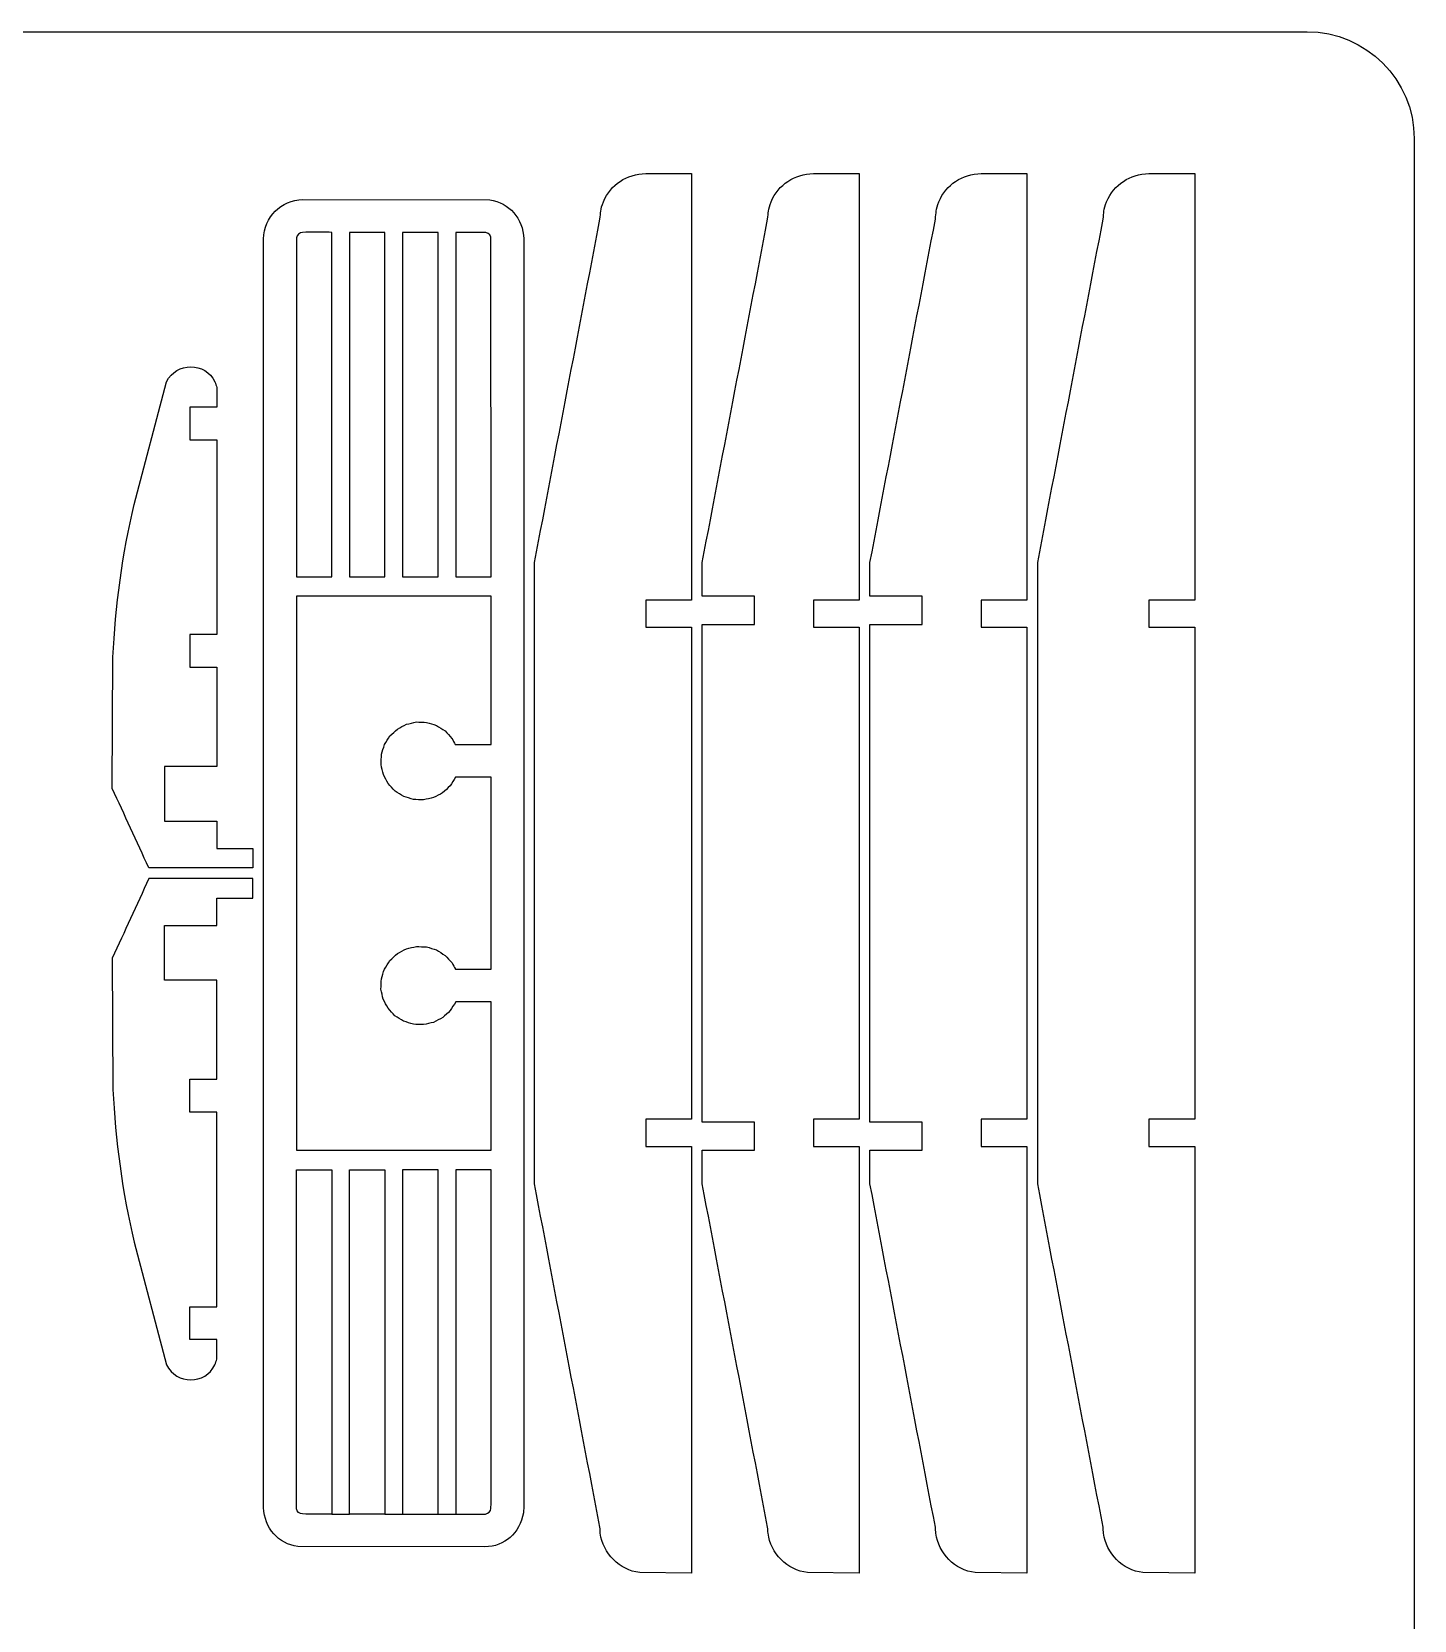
# Model space of a CAD drawing. Extents: x 1449 to 2334, y 110 to 990.
# Drawn here: x 1900.2 to 2029.5, y 841.2 to 989.9 of the extents above; entities that cross this region are included whole.
import ezdxf

# ---------------------------------------------------------------- set-up
doc = ezdxf.new("R2010")
doc.units = 0
doc.layers.get('0').update_dxf_attribs({"linetype": 'CONTINUOUS'})

msp = doc.modelspace()

# ---------------------------------------------------------------- linework, layer by layer
at = {"color": 175}
for p, q in [((1749.477645, 989.85946), (2019.477645, 989.85946)), ((2029.477645, 979.85946), (2029.477645, 559.85946))]:
    msp.add_line(p, q, dxfattribs=at)
at = {"color": 3}
for p, q in [((1925.535745, 974.15226), (1943.006245, 974.12086)), ((1909.760845, 945.63746), (1912.781945, 957.10416)), ((1907.702445, 919.06716), (1907.770745, 931.34076)), ((1907.702445, 903.17746), (1907.770745, 890.90386)), ((1909.760845, 876.60716), (1912.781945, 865.14046)), ((1942.527045, 848.10246), (1925.056445, 848.13386)), ((1961.882245, 845.65236), (1957.039945, 845.68906)), ((1977.568545, 845.65236), (1972.726245, 845.68906)), ((1993.259145, 845.65236), (1988.416745, 845.68906)), ((2008.944045, 845.65236), (2004.101645, 845.68896))]:
    msp.add_line(p, q, dxfattribs=at)
at = {"color": 250}
for p, q in [((1943.138845, 938.87666), (1943.111745, 970.63756)), ((1939.827045, 851.16186), (1942.606045, 851.17366))]:
    msp.add_line(p, q, dxfattribs=at)
at = {"color": 175}
msp.add_open_spline([(2019.477645, 989.85946), (2024.977645, 989.85946), (2029.477645, 985.35946), (2029.477645, 979.85946)], degree=3, dxfattribs=at)
at = {"color": 3}
for points in [[(1953.641845, 973.95326), (1954.314945, 975.57806), (1955.831745, 976.53956), (1957.599045, 976.59736)], [(1957.599045, 976.59736), (1959.026845, 976.59736), (1960.454445, 976.59736), (1961.882245, 976.59736)], [(1961.882245, 976.59736), (1961.882245, 963.29556), (1961.882245, 949.99366), (1961.882245, 936.69176)], [(1969.328045, 973.95326), (1970.001245, 975.57806), (1971.518045, 976.53956), (1973.285345, 976.59736)], [(1973.285345, 976.59736), (1974.713045, 976.59736), (1976.140745, 976.59736), (1977.568545, 976.59736)], [(1977.568545, 976.59736), (1977.568545, 963.29556), (1977.568545, 949.99366), (1977.568545, 936.69176)], [(1985.018645, 973.95326), (1985.691845, 975.57816), (1987.208445, 976.53956), (1988.975845, 976.59736)], [(1988.975845, 976.59736), (1990.403545, 976.59736), (1991.831345, 976.59736), (1993.259145, 976.59736)], [(1993.259145, 976.59736), (1993.259145, 963.29556), (1993.259145, 949.99366), (1993.259145, 936.69176)], [(2000.703645, 973.95316), (2001.376845, 975.57826), (2002.893345, 976.53956), (2004.660745, 976.59726)], [(2004.660745, 976.59726), (2006.088545, 976.59726), (2007.516345, 976.59726), (2008.944045, 976.59726)], [(2008.944045, 976.59726), (2008.944045, 963.29546), (2008.944045, 949.99356), (2008.944045, 936.69176)], [(1921.864445, 970.48096), (1921.933145, 972.57646), (1923.440445, 974.08356), (1925.535745, 974.15226)], [(1943.006245, 974.12086), (1944.827945, 973.88066), (1946.135945, 972.38296), (1946.198345, 970.48096)], [(1953.315745, 972.31416), (1953.393345, 972.92276), (1953.339145, 973.22276), (1953.641845, 973.95326)], [(1969.002045, 972.31416), (1969.079545, 972.92276), (1969.025445, 973.22276), (1969.328045, 973.95326)], [(1984.692645, 972.31416), (1984.770245, 972.92316), (1984.715545, 973.22166), (1985.018645, 973.95326)], [(2000.377545, 972.31406), (2000.455245, 972.92306), (2000.400545, 973.22156), (2000.703645, 973.95316)], [(1947.196845, 940.18976), (1949.236445, 950.89786), (1951.276145, 961.60606), (1953.315745, 972.31416)], [(1962.883145, 940.18976), (1964.922745, 950.89786), (1966.962345, 961.60606), (1969.002045, 972.31416)], [(1978.573645, 940.18976), (1980.613345, 950.89786), (1982.652945, 961.60606), (1984.692645, 972.31416)], [(1994.258645, 940.18966), (1996.298245, 950.89776), (1998.337945, 961.60596), (2000.377545, 972.31406)], [(1921.864445, 851.77376), (1921.864445, 891.34276), (1921.864445, 930.91186), (1921.864445, 970.48096)], [(1946.198345, 970.48096), (1946.198345, 930.91186), (1946.198345, 891.34276), (1946.198345, 851.77376)], [(1912.781945, 957.10416), (1913.680445, 958.98256), (1916.409745, 958.98256), (1917.308245, 957.10416)], [(1917.308245, 957.10416), (1917.369745, 956.92676), (1917.431145, 956.74956), (1917.492645, 956.57216)], [(1917.492645, 956.57216), (1917.492645, 955.95826), (1917.492645, 955.34436), (1917.492645, 954.73046)], [(1917.492645, 954.73046), (1916.642745, 954.73046), (1915.792945, 954.73046), (1914.943145, 954.73046)], [(1914.943145, 954.73046), (1914.943145, 953.71056), (1914.943145, 952.69076), (1914.943145, 951.67096)], [(1914.943145, 951.67096), (1915.792945, 951.67096), (1916.642745, 951.67096), (1917.492645, 951.67096)], [(1917.492645, 951.67096), (1917.492645, 945.59936), (1917.492645, 939.52756), (1917.492645, 933.45596)], [(1907.770745, 931.34076), (1907.968545, 935.98616), (1908.662245, 941.12046), (1909.760845, 945.63746)], [(1947.196845, 882.05996), (1947.196845, 901.43656), (1947.196845, 920.81316), (1947.196845, 940.18976)], [(1962.883145, 937.03856), (1962.883145, 938.08896), (1962.883145, 939.13936), (1962.883145, 940.18976)], [(1978.573645, 937.03856), (1978.573645, 938.08896), (1978.573645, 939.13936), (1978.573645, 940.18976)], [(1994.258645, 882.05996), (1994.258645, 901.43656), (1994.258645, 920.81316), (1994.258645, 940.18966)], [(1943.138845, 937.04096), (1937.067245, 937.04096), (1930.995545, 937.04096), (1924.923845, 937.04096)], [(1924.923845, 937.04096), (1924.923845, 919.76516), (1924.923845, 902.48946), (1924.923845, 885.21376)], [(1943.138845, 923.16636), (1943.138845, 927.79126), (1943.138845, 932.41606), (1943.138845, 937.04096)], [(1961.882245, 936.69176), (1960.454445, 936.69176), (1959.026845, 936.69176), (1957.599045, 936.69176)], [(1957.599045, 936.69176), (1957.599045, 935.84196), (1957.599045, 934.99216), (1957.599045, 934.14226)], [(1967.778245, 937.03856), (1966.146545, 937.03856), (1964.514845, 937.03856), (1962.883145, 937.03856)], [(1967.778245, 934.39716), (1967.778245, 935.27756), (1967.778245, 936.15816), (1967.778245, 937.03856)], [(1977.568545, 936.69176), (1976.140745, 936.69176), (1974.713045, 936.69176), (1973.285345, 936.69176)], [(1973.285345, 936.69176), (1973.285345, 935.84196), (1973.285345, 934.99216), (1973.285345, 934.14226)], [(1983.468745, 937.03856), (1981.837045, 937.03856), (1980.205345, 937.03856), (1978.573645, 937.03856)], [(1983.468745, 934.39716), (1983.468745, 935.27756), (1983.468745, 936.15816), (1983.468745, 937.03856)], [(1993.259145, 936.69176), (1991.831345, 936.69176), (1990.403545, 936.69176), (1988.975845, 936.69176)], [(1988.975845, 936.69176), (1988.975845, 935.84196), (1988.975845, 934.99216), (1988.975845, 934.14226)], [(2008.944045, 936.69176), (2007.516345, 936.69176), (2006.088545, 936.69176), (2004.660745, 936.69176)], [(2004.660745, 936.69176), (2004.660745, 935.84186), (2004.660745, 934.99206), (2004.660745, 934.14216)], [(1917.492645, 933.45596), (1916.642745, 933.45596), (1915.792945, 933.45596), (1914.943145, 933.45596)], [(1914.943145, 933.45596), (1914.943145, 932.43616), (1914.943145, 931.41636), (1914.943145, 930.39646)], [(1957.599045, 934.14226), (1959.026845, 934.14226), (1960.454445, 934.14226), (1961.882245, 934.14226)], [(1961.882245, 934.14226), (1961.882245, 918.79736), (1961.882245, 903.45246), (1961.882245, 888.10756)], [(1962.883145, 887.85256), (1962.883145, 903.36746), (1962.883145, 918.88226), (1962.883145, 934.39716)], [(1962.883145, 934.39716), (1964.514845, 934.39716), (1966.146545, 934.39716), (1967.778245, 934.39716)], [(1973.285345, 934.14226), (1974.713045, 934.14226), (1976.140745, 934.14226), (1977.568545, 934.14226)], [(1977.568545, 934.14226), (1977.568545, 918.79736), (1977.568545, 903.45246), (1977.568545, 888.10756)], [(1978.573645, 887.85256), (1978.573645, 903.36746), (1978.573645, 918.88226), (1978.573645, 934.39716)], [(1978.573645, 934.39716), (1980.205345, 934.39716), (1981.837045, 934.39716), (1983.468745, 934.39716)], [(1988.975845, 934.14226), (1990.403545, 934.14226), (1991.831345, 934.14226), (1993.259145, 934.14226)], [(1993.259145, 934.14226), (1993.259145, 918.79736), (1993.259145, 903.45246), (1993.259145, 888.10756)], [(2004.660745, 934.14216), (2006.088545, 934.14216), (2007.516345, 934.14216), (2008.944045, 934.14216)], [(2008.944045, 934.14216), (2008.944045, 918.79726), (2008.944045, 903.45246), (2008.944045, 888.10746)], [(1914.943145, 930.39646), (1915.792945, 930.39646), (1916.642745, 930.39646), (1917.492645, 930.39646)], [(1917.492645, 930.39646), (1917.492645, 927.29986), (1917.492645, 924.20336), (1917.492645, 921.10676)], [(1933.675845, 923.97456), (1933.909545, 924.19086), (1934.143245, 924.40706), (1934.376845, 924.62336)], [(1934.376845, 924.62336), (1934.658545, 924.77186), (1934.940245, 924.92036), (1935.221945, 925.06876)], [(1935.221945, 925.06876), (1935.532445, 925.13926), (1935.842945, 925.20966), (1936.153445, 925.28016)], [(1936.153445, 925.28016), (1936.471645, 925.26786), (1936.789845, 925.25556), (1937.108045, 925.24336)], [(1937.108045, 925.24336), (1937.412145, 925.14916), (1937.716245, 925.05486), (1938.020445, 924.96066)], [(1938.020445, 924.96066), (1938.289845, 924.79086), (1938.559245, 924.62126), (1938.828645, 924.45146)], [(1938.828645, 924.45146), (1939.044945, 924.21776), (1939.261245, 923.98416), (1939.477545, 923.75046)], [(1932.884045, 922.25386), (1932.978245, 922.55796), (1933.072445, 922.86216), (1933.166645, 923.16636)], [(1933.166645, 923.16636), (1933.336445, 923.43576), (1933.506145, 923.70516), (1933.675845, 923.97456)], [(1939.477545, 923.75046), (1939.580145, 923.55576), (1939.682745, 923.36106), (1939.785345, 923.16636)], [(1939.785345, 923.16636), (1940.903145, 923.16636), (1942.021045, 923.16636), (1943.138845, 923.16636)], [(1932.847145, 921.29936), (1932.859445, 921.61756), (1932.871745, 921.93566), (1932.884045, 922.25386)], [(1917.492645, 921.10676), (1915.860945, 921.10676), (1914.229245, 921.10676), (1912.597545, 921.10676)], [(1912.597545, 921.10676), (1912.597545, 919.40696), (1912.597545, 917.70736), (1912.597545, 916.00756)], [(1933.058545, 920.36776), (1932.988045, 920.67826), (1932.917645, 920.98886), (1932.847145, 921.29936)], [(1933.503945, 919.52266), (1933.355545, 919.80436), (1933.206945, 920.08606), (1933.058545, 920.36776)], [(1939.814845, 920.10686), (1939.645045, 919.83756), (1939.475445, 919.56806), (1939.305645, 919.29866)], [(1943.138845, 920.10686), (1942.030845, 920.10686), (1940.922845, 920.10686), (1939.814845, 920.10686)], [(1943.138845, 902.14786), (1943.138845, 908.13416), (1943.138845, 914.12056), (1943.138845, 920.10686)], [(1911.128945, 911.62236), (1909.986745, 914.10396), (1908.844645, 916.58556), (1907.702445, 919.06716)], [(1934.152745, 918.82166), (1933.936445, 919.05536), (1933.720245, 919.28896), (1933.503945, 919.52266)], [(1934.960945, 918.31246), (1934.691645, 918.48226), (1934.422145, 918.65196), (1934.152745, 918.82166)], [(1938.604645, 918.64976), (1938.322945, 918.50136), (1938.041245, 918.35286), (1937.759545, 918.20446)], [(1939.305645, 919.29866), (1939.071945, 919.08236), (1938.838345, 918.86606), (1938.604645, 918.64976)], [(1935.873545, 918.02986), (1935.569345, 918.12406), (1935.265145, 918.21826), (1934.960945, 918.31246)], [(1936.827945, 917.99296), (1936.509745, 918.00526), (1936.191645, 918.01756), (1935.873545, 918.02986)], [(1937.759545, 918.20446), (1937.449045, 918.13396), (1937.138445, 918.06346), (1936.827945, 917.99296)], [(1912.597545, 916.00756), (1914.229245, 916.00756), (1915.860945, 916.00756), (1917.492645, 916.00756)], [(1917.492645, 916.00756), (1917.492645, 915.15766), (1917.492645, 914.30786), (1917.492645, 913.45806)], [(1917.492645, 913.45806), (1918.614445, 913.45806), (1919.736345, 913.45806), (1920.858045, 913.45806)], [(1920.858045, 913.45806), (1920.858045, 912.84616), (1920.858045, 912.23426), (1920.858045, 911.62236)], [(1920.858045, 911.62236), (1917.615045, 911.62236), (1914.371945, 911.62236), (1911.128945, 911.62236)], [(1911.128945, 910.62226), (1909.986745, 908.14066), (1908.844645, 905.65906), (1907.702445, 903.17746)], [(1920.858045, 910.62226), (1917.615045, 910.62226), (1914.371945, 910.62226), (1911.128945, 910.62226)], [(1920.858045, 908.78656), (1920.858045, 909.39846), (1920.858045, 910.01036), (1920.858045, 910.62226)], [(1917.492645, 906.23706), (1917.492645, 907.08696), (1917.492645, 907.93676), (1917.492645, 908.78656)], [(1917.492645, 908.78656), (1918.614445, 908.78656), (1919.736345, 908.78656), (1920.858045, 908.78656)], [(1912.597545, 906.23706), (1914.229245, 906.23706), (1915.860945, 906.23706), (1917.492645, 906.23706)], [(1912.597545, 901.13786), (1912.597545, 902.83766), (1912.597545, 904.53726), (1912.597545, 906.23706)], [(1934.369845, 903.61486), (1934.652445, 903.76386), (1934.935045, 903.91276), (1935.217745, 904.06166)], [(1935.217745, 904.06166), (1935.529245, 904.13236), (1935.840745, 904.20316), (1936.152345, 904.27386)], [(1936.152345, 904.27386), (1936.471645, 904.26156), (1936.790845, 904.24916), (1937.110045, 904.23686)], [(1937.110045, 904.23686), (1937.415245, 904.14236), (1937.720445, 904.04776), (1938.025645, 903.95326)], [(1938.025645, 903.95326), (1938.295845, 903.78286), (1938.566145, 903.61266), (1938.836445, 903.44236)], [(1932.871945, 901.23746), (1932.966545, 901.54256), (1933.061145, 901.84776), (1933.155645, 902.15296)], [(1933.155645, 902.15296), (1933.325945, 902.42326), (1933.496145, 902.69356), (1933.666445, 902.96386)], [(1933.666445, 902.96386), (1933.900945, 903.18086), (1934.135345, 903.39786), (1934.369845, 903.61486)], [(1938.836445, 903.44236), (1939.053445, 903.20796), (1939.270545, 902.97356), (1939.487545, 902.73906)], [(1939.487545, 902.73906), (1939.591345, 902.54196), (1939.695145, 902.34496), (1939.799045, 902.14786)], [(1939.799045, 902.14786), (1940.912345, 902.14786), (1942.025645, 902.14786), (1943.138845, 902.14786)], [(1917.492645, 901.13786), (1915.860945, 901.13786), (1914.229245, 901.13786), (1912.597545, 901.13786)], [(1917.492645, 891.84816), (1917.492645, 894.94476), (1917.492645, 898.04126), (1917.492645, 901.13786)], [(1932.835045, 900.27966), (1932.847345, 900.59896), (1932.859745, 900.91816), (1932.871945, 901.23746)], [(1933.047145, 899.34506), (1932.976445, 899.65666), (1932.905745, 899.96816), (1932.835045, 900.27966)], [(1933.493945, 898.49716), (1933.345045, 898.77986), (1933.196145, 899.06236), (1933.047145, 899.34506)], [(1934.145045, 897.79376), (1933.927945, 898.02826), (1933.711045, 898.26266), (1933.493945, 898.49716)], [(1934.955945, 897.28296), (1934.685645, 897.45326), (1934.415245, 897.62346), (1934.145045, 897.79376)], [(1939.314945, 898.27236), (1939.080445, 898.05526), (1938.846145, 897.83836), (1938.611645, 897.62136)], [(1939.825845, 899.08326), (1939.655545, 898.81296), (1939.485245, 898.54266), (1939.314945, 898.27236)], [(1943.138845, 899.08836), (1942.034545, 899.08656), (1940.930245, 899.08496), (1939.825845, 899.08326)], [(1943.138845, 885.21376), (1943.138845, 889.83866), (1943.138845, 894.46346), (1943.138845, 899.08836)], [(1935.871445, 896.99936), (1935.566245, 897.09386), (1935.261045, 897.18846), (1934.955945, 897.28296)], [(1936.829145, 896.96236), (1936.509845, 896.97466), (1936.190745, 896.98706), (1935.871445, 896.99936)], [(1937.763745, 897.17456), (1937.452245, 897.10386), (1937.140645, 897.03306), (1936.829145, 896.96236)], [(1938.611645, 897.62136), (1938.328945, 897.47236), (1938.046345, 897.32346), (1937.763745, 897.17456)], [(1914.943145, 888.78866), (1914.943145, 889.80846), (1914.943145, 890.82826), (1914.943145, 891.84816)], [(1914.943145, 891.84816), (1915.792945, 891.84816), (1916.642745, 891.84816), (1917.492645, 891.84816)], [(1907.770745, 890.90386), (1907.968545, 886.25846), (1908.662245, 881.12416), (1909.760845, 876.60716)], [(1917.492645, 888.78866), (1916.642745, 888.78866), (1915.792945, 888.78866), (1914.943145, 888.78866)], [(1917.492645, 870.57366), (1917.492645, 876.64526), (1917.492645, 882.71706), (1917.492645, 888.78866)], [(1961.882245, 888.10756), (1960.454445, 888.10756), (1959.026845, 888.10756), (1957.599045, 888.10756)], [(1957.599045, 888.10756), (1957.599045, 887.25766), (1957.599045, 886.40786), (1957.599045, 885.55806)], [(1967.778245, 887.85256), (1966.146545, 887.85256), (1964.514845, 887.85256), (1962.883145, 887.85256)], [(1967.778245, 885.21126), (1967.778245, 886.09166), (1967.778245, 886.97216), (1967.778245, 887.85256)], [(1977.568545, 888.10756), (1976.140745, 888.10756), (1974.713045, 888.10756), (1973.285345, 888.10756)], [(1973.285345, 888.10756), (1973.285345, 887.25766), (1973.285345, 886.40786), (1973.285345, 885.55806)], [(1983.468745, 887.85256), (1981.837045, 887.85256), (1980.205345, 887.85256), (1978.573645, 887.85256)], [(1983.468745, 885.21126), (1983.468745, 886.09166), (1983.468745, 886.97216), (1983.468745, 887.85256)], [(1993.259145, 888.10756), (1991.831345, 888.10756), (1990.403545, 888.10756), (1988.975845, 888.10756)], [(1988.975845, 888.10756), (1988.975845, 887.25766), (1988.975845, 886.40786), (1988.975845, 885.55806)], [(2008.944045, 888.10746), (2007.516345, 888.10746), (2006.088545, 888.10746), (2004.660745, 888.10746)], [(2004.660745, 888.10746), (2004.660745, 887.25766), (2004.660745, 886.40786), (2004.660745, 885.55796)], [(1924.923845, 885.21376), (1930.995545, 885.21376), (1937.067245, 885.21376), (1943.138845, 885.21376)], [(1957.599045, 885.55806), (1959.026845, 885.55806), (1960.454445, 885.55806), (1961.882245, 885.55806)], [(1961.882245, 885.55806), (1961.882245, 872.25616), (1961.882245, 858.95426), (1961.882245, 845.65236)], [(1962.883145, 882.05996), (1962.883145, 883.11046), (1962.883145, 884.16086), (1962.883145, 885.21126)], [(1962.883145, 885.21126), (1964.514845, 885.21126), (1966.146545, 885.21126), (1967.778245, 885.21126)], [(1973.285345, 885.55806), (1974.713045, 885.55806), (1976.140745, 885.55806), (1977.568545, 885.55806)], [(1977.568545, 885.55806), (1977.568545, 872.25616), (1977.568545, 858.95426), (1977.568545, 845.65236)], [(1978.573645, 882.05996), (1978.573645, 883.11046), (1978.573645, 884.16086), (1978.573645, 885.21126)], [(1978.573645, 885.21126), (1980.205345, 885.21126), (1981.837045, 885.21126), (1983.468745, 885.21126)], [(1988.975845, 885.55806), (1990.403545, 885.55806), (1991.831345, 885.55806), (1993.259145, 885.55806)], [(1993.259145, 885.55806), (1993.259145, 872.25616), (1993.259145, 858.95426), (1993.259145, 845.65236)], [(2004.660745, 885.55796), (2006.088545, 885.55796), (2007.516345, 885.55796), (2008.944045, 885.55796)], [(2008.944045, 885.55796), (2008.944045, 872.25606), (2008.944045, 858.95426), (2008.944045, 845.65236)], [(1953.315745, 849.93566), (1951.276145, 860.64376), (1949.236445, 871.35186), (1947.196845, 882.05996)], [(1969.002045, 849.93566), (1966.962345, 860.64376), (1964.922745, 871.35186), (1962.883145, 882.05996)], [(1984.692645, 849.93566), (1982.652945, 860.64376), (1980.613345, 871.35186), (1978.573645, 882.05996)], [(2000.377545, 849.93556), (1998.337945, 860.64366), (1996.298245, 871.35186), (1994.258645, 882.05996)], [(1914.943145, 867.51416), (1914.943145, 868.53406), (1914.943145, 869.55386), (1914.943145, 870.57366)], [(1914.943145, 870.57366), (1915.792945, 870.57366), (1916.642745, 870.57366), (1917.492645, 870.57366)], [(1917.492645, 867.51416), (1916.642745, 867.51416), (1915.792945, 867.51416), (1914.943145, 867.51416)], [(1917.492645, 865.67246), (1917.492645, 866.28636), (1917.492645, 866.90026), (1917.492645, 867.51416)], [(1912.781945, 865.14046), (1913.680445, 863.26206), (1916.409745, 863.26206), (1917.308245, 865.14046)], [(1917.308245, 865.14046), (1917.369745, 865.31786), (1917.431145, 865.49506), (1917.492645, 865.67246)], [(1925.056445, 848.13386), (1923.235245, 848.37356), (1921.926745, 849.87176), (1921.864445, 851.77376)], [(1946.198345, 851.77376), (1946.187845, 851.61406), (1946.177445, 851.45426), (1946.166945, 851.29456)], [(1946.166945, 851.29456), (1945.786145, 849.37676), (1944.453745, 848.13226), (1942.527045, 848.10246)], [(1953.352445, 849.37656), (1953.340245, 849.56296), (1953.327945, 849.74926), (1953.315745, 849.93566)], [(1957.039945, 845.68906), (1955.136445, 845.93966), (1953.603045, 847.47306), (1953.352445, 849.37656)], [(1969.038745, 849.37656), (1969.026545, 849.56296), (1969.014245, 849.74926), (1969.002045, 849.93566)], [(1972.726245, 845.68906), (1970.822745, 845.93966), (1969.289345, 847.47306), (1969.038745, 849.37656)], [(1984.729245, 849.37656), (1984.717045, 849.56296), (1984.704845, 849.74926), (1984.692645, 849.93566)], [(1988.416745, 845.68906), (1986.513245, 845.93966), (1984.979745, 847.47306), (1984.729245, 849.37656)], [(2000.414145, 849.37656), (2000.401945, 849.56286), (2000.389745, 849.74926), (2000.377545, 849.93556)], [(2004.101645, 845.68896), (2002.198145, 845.93956), (2000.664745, 847.47306), (2000.414145, 849.37656)]]:
    msp.add_open_spline(points, degree=3, dxfattribs=at)
at = {"color": 250}
for points in [[(1925.304045, 971.04016), (1925.005545, 970.91666), (1924.933145, 970.66526), (1924.923845, 970.38076)], [(1928.235745, 971.09276), (1927.783645, 971.09276), (1925.570545, 971.15046), (1925.304045, 971.04016)], [(1928.235745, 938.87666), (1928.235745, 949.61536), (1928.235745, 960.35406), (1928.235745, 971.09276)], [(1933.203445, 971.09276), (1932.099445, 971.09276), (1930.995645, 971.09276), (1929.891645, 971.09276)], [(1929.891645, 971.09276), (1929.891645, 960.35406), (1929.891645, 949.61536), (1929.891645, 938.87666)], [(1933.203445, 938.87666), (1933.203445, 949.61536), (1933.203445, 960.35406), (1933.203445, 971.09276)], [(1938.171145, 971.09276), (1937.067245, 971.09276), (1935.963245, 971.09276), (1934.859345, 971.09276)], [(1934.859345, 971.09276), (1934.859345, 960.35406), (1934.859345, 949.61536), (1934.859345, 938.87666)], [(1938.171145, 938.87666), (1938.171145, 949.61536), (1938.171145, 960.35406), (1938.171145, 971.09276)], [(1942.426845, 971.09276), (1941.560245, 971.09276), (1940.693645, 971.09276), (1939.827045, 971.09276)], [(1939.827045, 971.09276), (1939.827045, 960.35406), (1939.827045, 949.61536), (1939.827045, 938.87666)], [(1943.111745, 970.63756), (1943.019845, 970.98036), (1942.742545, 971.08256), (1942.426845, 971.09276)], [(1924.923845, 970.38076), (1924.923845, 959.87936), (1924.923845, 949.37806), (1924.923845, 938.87666)], [(1924.923845, 938.87666), (1926.027845, 938.87666), (1927.131745, 938.87666), (1928.235745, 938.87666)], [(1929.891645, 938.87666), (1930.995645, 938.87666), (1932.099445, 938.87666), (1933.203445, 938.87666)], [(1934.859345, 938.87666), (1935.963245, 938.87666), (1937.067245, 938.87666), (1938.171145, 938.87666)], [(1939.827045, 938.87666), (1940.931045, 938.87666), (1942.034945, 938.87666), (1943.138845, 938.87666)], [(1924.923845, 851.87396), (1924.923845, 862.37526), (1924.923845, 872.87666), (1924.923845, 883.37806)], [(1924.923845, 883.37806), (1926.027845, 883.37806), (1927.131745, 883.37806), (1928.235745, 883.37806)], [(1928.235745, 883.37806), (1928.235745, 872.63926), (1928.235745, 861.90066), (1928.235745, 851.16186)], [(1929.891645, 851.16186), (1929.891645, 861.90066), (1929.891645, 872.63926), (1929.891645, 883.37806)], [(1929.891645, 883.37806), (1930.995645, 883.37806), (1932.099445, 883.37806), (1933.203445, 883.37806)], [(1933.203445, 883.37806), (1933.203445, 872.63926), (1933.203445, 861.90066), (1933.203445, 851.16186)], [(1938.171145, 883.37806), (1937.067245, 883.37806), (1935.963245, 883.37806), (1934.859345, 883.37806)], [(1934.859345, 883.37806), (1934.859345, 872.63926), (1934.859345, 861.90066), (1934.859345, 851.16186)], [(1938.171145, 851.16186), (1938.171145, 861.90066), (1938.171145, 872.63926), (1938.171145, 883.37806)], [(1943.138845, 883.37806), (1942.034945, 883.37806), (1940.931045, 883.37806), (1939.827045, 883.37806)], [(1939.827045, 883.37806), (1939.827045, 872.63926), (1939.827045, 861.90066), (1939.827045, 851.16186)], [(1943.138845, 855.54536), (1943.138845, 864.82286), (1943.138845, 874.10046), (1943.138845, 883.37806)], [(1943.127245, 851.69476), (1943.131145, 852.97826), (1943.135045, 854.26186), (1943.138845, 855.54536)], [(1925.304045, 851.21456), (1925.005545, 851.33816), (1924.933145, 851.58946), (1924.923845, 851.87396)], [(1942.606045, 851.17366), (1942.885645, 851.22936), (1943.099945, 851.42226), (1943.127245, 851.69476)], [(1928.235745, 851.16186), (1927.782845, 851.16186), (1925.571145, 851.10406), (1925.304045, 851.21456)], [(1928.235745, 851.16186), (1928.787645, 851.16186), (1929.339645, 851.16186), (1929.891645, 851.16186)], [(1933.203445, 851.16186), (1932.099445, 851.16186), (1930.995645, 851.16186), (1929.891645, 851.16186)], [(1933.203445, 851.16186), (1933.755445, 851.16186), (1934.307445, 851.16186), (1934.859345, 851.16186)], [(1934.859345, 851.16186), (1935.963245, 851.16186), (1937.067245, 851.16186), (1938.171145, 851.16186)], [(1938.171145, 851.16186), (1938.723045, 851.16186), (1939.275145, 851.16186), (1939.827045, 851.16186)]]:
    msp.add_open_spline(points, degree=3, dxfattribs=at)

doc.saveas('drawing.dxf')
